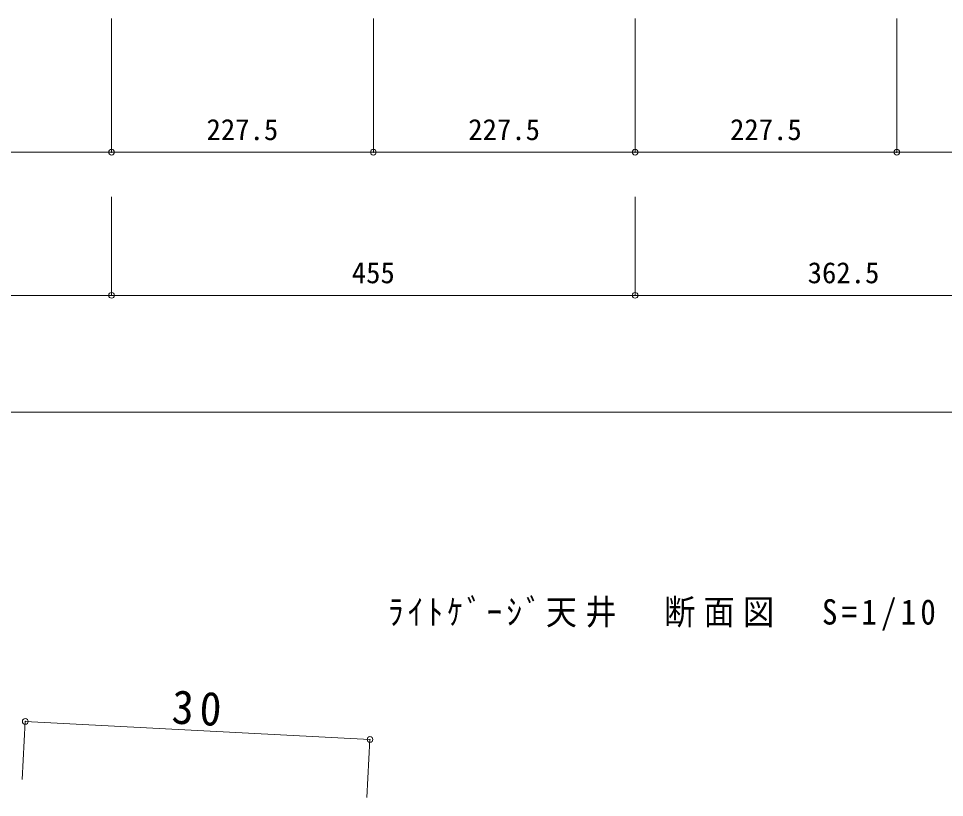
# Model space of a CAD drawing. Units: millimetres, scale not verified, with parts at other scales. Extents: x -2060 to 1861, y -4765 to 1286.
# Drawn here: x 563 to 1368, y 46 to 723 of the extents above; entities that cross this region are included whole.
import ezdxf
from ezdxf.enums import TextEntityAlignment as Align

# ---------------------------------------------------------------- set-up
doc = ezdxf.new("R2010")
doc.units = ezdxf.units.MM
doc.header["$LTSCALE"] = 10
doc.header["$PDMODE"] = 32
doc.header["$PDSIZE"] = 5
for name, color, linetype, lineweight in [('4-6_寸法', 4, 'Continuous', 18), ('4-7_文字', 2, 'Continuous', 18), ('7-6_寸法', 4, 'Continuous', 18)]:
    doc.layers.add(name, color=color, linetype=linetype, lineweight=lineweight)
doc.styles.add('ＭＳ ゴシック', font='')
doc.styles.get('ＭＳ ゴシック').set_extended_font_data('MS Gothic')

msp = doc.modelspace()

# ---------------------------------------------------------------- linework, layer by layer
at = {"layer": '4-6_寸法'}
for p, q in [((644.22, 606.75), (644.22, 722.88)), ((871.72, 606.75), (871.72, 722.88)), ((1099.22, 606.75), (1099.22, 722.88)), ((1326.72, 606.75), (1326.72, 722.88)), ((644.22, 482.37), (644.22, 567.97)), ((1099.22, 482.37), (1099.22, 567.97))]:
    msp.add_line(p, q, dxfattribs=at)
at = {"layer": '4-6_寸法', "color": 7}
for p, q in [((416.72, 606.75), (644.22, 606.75)), ((644.22, 606.75), (871.72, 606.75)), ((871.72, 606.75), (1099.22, 606.75)), ((1099.22, 606.75), (1326.72, 606.75)), ((1326.72, 606.75), (1461.72, 606.75)), ((189.22, 482.37), (644.22, 482.37)), ((644.22, 482.37), (1099.22, 482.37)), ((1099.22, 482.37), (1461.72, 482.37)), ((-1538.28, 380.95), (1461.72, 380.95))]:
    msp.add_line(p, q, dxfattribs=at)
at = {"layer": '4-6_寸法'}
for p in [(644.22, 606.75), (871.72, 606.75), (1099.22, 606.75), (1326.72, 606.75), (644.22, 482.37), (1099.22, 482.37)]:
    msp.add_point(p, dxfattribs=at)
at = {"layer": '7-6_寸法'}
for p, q in [((569.22, 112.15), (566.58, 61.79)), ((569.22, 112.15), (868.81, 96.44)), ((868.81, 96.44), (866.17, 46.09))]:
    msp.add_line(p, q, dxfattribs=at)
for p in [(569.22, 112.15), (868.81, 96.44)]:
    msp.add_point(p, dxfattribs=at)

# ---------------------------------------------------------------- texts
at = {"layer": '4-6_寸法', "style": 'ＭＳ ゴシック'}
for s, p in [('227.5', (726.72, 611.75)), ('227.5', (954.22, 611.75)), ('227.5', (1181.72, 611.75)), ('455', (852.97, 487.37)), ('362.5', (1249.22, 487.37))]:
    msp.add_text(s, height=18.33, dxfattribs=at).set_placement(p, align=Align.BOTTOM_LEFT)
at = {"layer": '4-7_文字', "color": 7, "insert": (884.54, 190.97), "char_height": 21.99, "attachment_point": 7, "style": 'ＭＳ ゴシック'}
msp.add_mtext('\\T1.27;\\W0.9;ﾗｲﾄｹﾞｰｼﾞ天井\u3000断面図\u3000S=1/10', dxfattribs=at)
at = {"layer": '7-6_寸法', "color": 7, "insert": (695.97, 109.94), "char_height": 29.33, "attachment_point": 7, "rotation": 357, "style": 'ＭＳ ゴシック'}
msp.add_mtext('\\T1.27;\\W0.95;30', dxfattribs=at)

doc.saveas('drawing.dxf')
